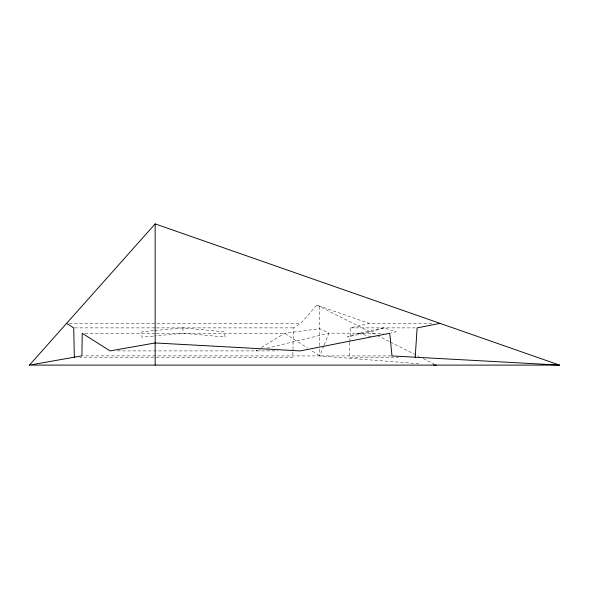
<?xml version="1.0" encoding="UTF-8"?>
<svg xmlns="http://www.w3.org/2000/svg" width="589" height="589" viewBox="0 0 589 589"><rect width="100%" height="100%" fill="white"/><g stroke="black" fill="none" stroke-linecap="round" stroke-linejoin="round"><path stroke-width="0.44" stroke-dasharray="2.94 2.21" d="M431.847 323.376L369.119 323.376L316.801 305.102L300.765 323.376L293.432 327.882L292.807 357.199L79.839 357.199M349.807 342.54L349.034 357.199L398.657 357.199M349.851 341.627L350.58 327.882L369.119 323.376M323.862 345.802L319.775 355.933L82.835 355.859M324.2 344.955L328.979 333.138L383.513 333.256M257.548 349.947L255.994 350.904L260.441 349.822M261.42 347.569L284.664 333.271L319.775 328.669L328.979 333.138L266.677 348.305M383.837 327.882L358.392 333.205L347.304 337.026L371.077 331.784L383.837 327.882L396.08 331.791L390.772 332.954M153.766 330.657L141.897 331.791L141.897 337.166L153.766 336.039M154.679 330.576L182.973 327.882L224.041 331.791L225.153 337.026L182.973 333.271L154.679 335.958M69.355 323.376L300.765 323.376M74.641 327.882L155.43 327.882M156.35 327.882L293.432 327.882M350.58 327.882L416.224 327.882M84.985 333.271L155.592 333.271M156.505 333.271L284.664 333.271L307.561 348.047M117.402 350.904L277.662 350.904M391.074 355.933L319.775 355.933L310.617 350.021M418.816 363.737L319.775 355.933L319.775 346.84M358.392 333.205L371.32 336.79M316.801 305.102L376.364 335.031M377.181 335.443L389.484 341.62M390.308 342.032L419.015 356.455M423.116 358.517L433.776 363.877M319.775 306.597L319.775 345.934M182.973 327.882L182.973 333.271"/><path stroke-width="0.88" d="M415.201 357.199L417.122 327.882L440.035 323.376M29.45 365.106L155.157 223.894L559.55 365.106L29.45 365.106L81.923 355.859L82.232 333.271L110.055 350.904L155.157 342.953L300.235 350.904L389.756 333.271L391.994 355.933L559.55 365.106M433.489 364.893L436.235 365.106M66.601 323.376L73.721 327.882L74.324 357.199M155.157 223.894L155.157 365.106"/></g></svg>
